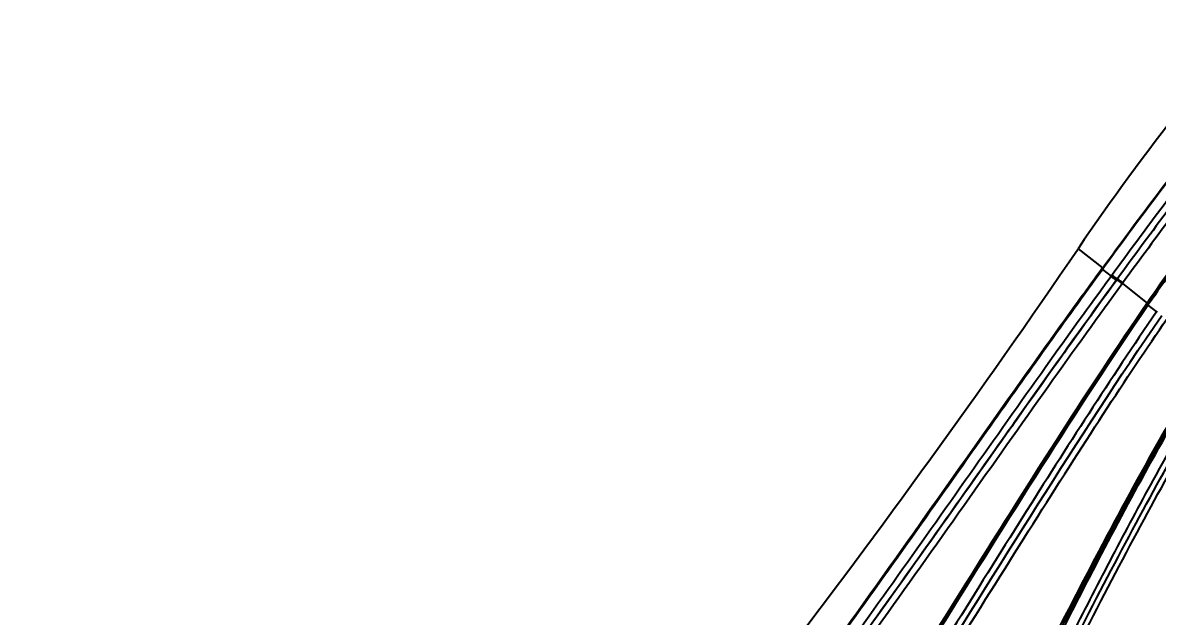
# Model space of a CAD drawing. Header units: millimetres. Extents: x 1145859089 to 1147511753, y -1047484727 to -1047247487.
# Drawn here: x 1146994914.2 to 1146994976.9, y -1047433879 to -1047433846.2 of the extents above; entities that cross this region are included whole.
import ezdxf
from ezdxf.xclip import XClip

# ---------------------------------------------------------------- set-up
doc = ezdxf.new("R2010")
doc.units = ezdxf.units.MM
doc.header["$LTSCALE"] = 100
doc.header["$MEASUREMENT"] = 0
doc.header["$XCLIPFRAME"] = 2
doc.layers.get('0').update_dxf_attribs({"linetype": 'CONTINUOUS'})
for name, color, linetype in [('XREF', 135, 'CONTINUOUS'), ('단지배치도$0$S240910', 33, 'CONTINUOUS'), ('단지배치도$0$W240910', 135, 'CONTINUOUS')]:
    doc.layers.add(name, color=color, linetype=linetype)
doc.styles.add('단지배치도$0$WS1', font='romans.shx', dxfattribs={"width": 0.8, "bigfont": 'whgtxt.shx'})

# ---------------------------------------------------------------- blocks, each defined once
blk = doc.blocks.new('단지배치도$0$zw$9902')
at = {"layer": '단지배치도$0$W240910', "linetype": 'ByBlock', "ltscale": 20}
for p, q in [((65233.276, -62489.406), (65234.63, -62490.471)), ((65234.605, -62490.531), (65234.647, -62490.515)), ((65234.606, -62490.531), (65234.606, -62490.531)), ((65234.646, -62490.515), (65234.621, -62490.551)), ((65234.621, -62490.551), (65235.097, -62490.925)), ((65235.098, -62490.925), (65235.136, -62490.872)), ((65235.744, -62491.298), (65235.721, -62491.329)), ((65235.722, -62491.33), (65237.099, -62492.412)), ((65237.081, -62492.438), (65237.099, -62492.412)), ((65237.094, -62492.495), (65237.124, -62492.474)), ((65237.094, -62492.495), (65237.094, -62492.495)), ((65237.132, -62492.439), (65237.114, -62492.466)), ((65237.114, -62492.466), (65237.114, -62492.466)), ((65237.134, -62492.527), (65237.153, -62492.497)), ((65237.134, -62492.527), (65237.611, -62492.902)), ((65237.154, -62492.497), (65237.152, -62492.496)), ((65237.611, -62492.902), (65237.653, -62492.841))]:
    blk.add_line(p, q, dxfattribs=at)
for centre, radius, start, end in [((65351.229, -62569.777), 142.732, 137.90731, 145.73035), ((64810.745, -62201.624), 511.226, 319.37748, 325.74154), ((65234.607, -62490.532), 0.00114, 155.91411, 168.83563), ((65234.607, -62490.532), 0.00137, 169.18134, 180.67901), ((65234.607, -62490.532), 0.0018, 176.61173, 186.14525), ((65234.608, -62490.532), 0.00252, 185.33953, 193.07003), ((65234.609, -62490.532), 0.00361, 192.18321, 198.30839), ((65234.61, -62490.531), 0.00499, 196.7908, 201.69874), ((65234.612, -62490.531), 0.00685, 200.55987, 204.49505), ((65234.614, -62490.53), 0.00922, 205.12231, 208.34816), ((65234.617, -62490.528), 0.0123, 206.63022, 209.28709), ((65234.62, -62490.527), 0.016, 209.07091, 211.30497), ((65234.624, -62490.525), 0.0204, 210.81941, 212.70605), ((65234.629, -62490.521), 0.0256, 213.32371, 214.94517), ((65234.634, -62490.519), 0.0313, 213.63071, 215.03094), ((65234.639, -62490.514), 0.0383, 215.64317, 216.87147), ((65234.646, -62490.509), 0.0468, 216.76985, 217.84568), ((65234.653, -62490.504), 0.0558, 217.60694, 218.55818), ((65234.66, -62490.499), 0.0647, 218.21881, 219.07374), ((65234.669, -62490.492), 0.0756, 219.1386, 219.92241), ((65234.68, -62490.483), 0.0896, 219.64222, 220.32814), ((65234.694, -62490.471), 0.109, 220.62104, 221.20657), ((65234.699, -62490.467), 0.115, 220.78514, 221.37473), ((65234.699, -62490.466), 0.115, 221.59659, 222.2327), ((65234.731, -62490.438), 0.158, 222.1363, 222.57672), ((65234.935, -62490.251), 0.435, 222.53366, 222.68194), ((65234.731, -62490.437), 0.159, 223.04322, 223.60568), ((65234.742, -62490.428), 0.173, 223.43009, 224.26835), ((65235, -62490.183), 0.528, 223.81694, 224.18355), ((65235.627, -62494.409), 2.449, 53.47294, 53.61292), ((65236.608, -62493.092), 0.807, 53.45397, 53.77151), ((65236.645, -62493.041), 0.743, 53.16527, 53.37807), ((65235.885, -62494.045), 2.003, 52.92435, 52.98215), ((65236.644, -62493.041), 0.745, 52.78613, 52.95388), ((65236.768, -62492.877), 0.539, 52.45523, 52.69677), ((65237.094, -62492.495), 0.000245, 181.03155, 229.47601), ((65237.095, -62492.495), 0.00108, 206.81582, 223.42335), ((65237.097, -62492.494), 0.00342, 217.27189, 224.28388), ((65237.1, -62492.491), 0.00793, 222.36259, 226.22742), ((65237.106, -62492.485), 0.0158, 224.48391, 226.86049), ((65237.114, -62492.477), 0.0273, 225.81161, 227.43719), ((65236.769, -62492.88), 0.54, 52.51717, 52.74196), ((65237.125, -62492.466), 0.0433, 227.33539, 228.50128), ((65237.14, -62492.449), 0.0653, 228.54079, 229.42864), ((65237.159, -62492.428), 0.0937, 228.93951, 229.63103), ((65236.786, -62492.857), 0.511, 52.27967, 52.50386), ((65237.18, -62492.403), 0.127, 229.69163, 230.25081), ((65236.845, -62492.781), 0.416, 51.98722, 52.25039), ((65237.209, -62492.37), 0.17, 229.90523, 230.36305), ((65237.24, -62492.331), 0.22, 230.46518, 230.84999), ((65236.886, -62492.728), 0.349, 51.6679, 51.96976), ((65237.278, -62492.284), 0.281, 230.93951, 231.26582), ((65236.915, -62492.691), 0.301, 51.32396, 51.65513), ((65237.321, -62492.233), 0.347, 231.00752, 231.28995), ((65236.945, -62492.655), 0.255, 51.28601, 51.65716), ((65237.37, -62492.171), 0.426, 231.38167, 231.62636), ((65236.973, -62492.62), 0.21, 50.49837, 50.92166), ((65237.426, -62492.099), 0.518, 231.7115, 231.92615), ((65236.999, -62492.59), 0.17, 50.38922, 50.87791), ((65237.019, -62492.563), 0.137, 49.41542, 49.98005), ((65237.484, -62492.028), 0.61, 231.72302, 231.91464), ((65237.038, -62492.542), 0.109, 49.21356, 49.87919), ((65237.544, -62491.95), 0.708, 231.99671, 232.17146), ((65237.055, -62492.524), 0.0841, 48.95498, 49.74643), ((65237.068, -62492.508), 0.0631, 47.55795, 48.52331), ((65237.63, -62491.843), 0.845, 231.99722, 232.14973), ((65237.089, -62492.486), 0.0325, 45.74224, 47.26632), ((65237.08, -62492.496), 0.0458, 46.40957, 47.60098), ((65237.097, -62492.479), 0.0217, 43.98088, 45.97123), ((65237.743, -62491.696), 1.031, 232.24348, 232.37356), ((65237.103, -62492.473), 0.0139, 41.82986, 44.5765), ((65237.11, -62492.467), 0.00432, 33.79491, 39.97991), ((65237.107, -62492.469), 0.00815, 38.53648, 42.48131), ((65237.114, -62492.465), 0.000346, 351.55216, 26.03537), ((65237.113, -62492.466), 0.000845, 15.35142, 35.15613), ((65237.112, -62492.466), 0.00204, 27.70199, 38.08638), ((65237.78, -62491.645), 1.094, 232.44388, 232.57433), ((65237.117, -62492.465), 0.00281, 188.1216, 199.76609), ((65237.124, -62492.459), 0.0116, 215.15415, 217.97327), ((65237.118, -62492.465), 0.00328, 199.41138, 209.27741), ((65237.159, -62492.426), 0.0595, 222.62637, 223.24997), ((65237.138, -62492.446), 0.0305, 222.86208, 224.30433), ((65237.142, -62492.442), 0.0362, 224.69994, 226.11603), ((65237.779, -62491.652), 1.087, 232.39489, 232.5351), ((65237.16, -62492.424), 0.0623, 225.74808, 226.6909), ((65237.179, -62492.402), 0.0905, 227.37776, 228.08866), ((65237.193, -62492.386), 0.112, 228.29207, 228.93515), ((65238.025, -62491.325), 1.496, 232.66868, 232.76634), ((65237.212, -62492.366), 0.14, 228.59292, 229.15184), ((65237.237, -62492.334), 0.18, 229.66024, 230.13351), ((65239.541, -62489.358), 3.98, 232.53013, 232.56411), ((65237.265, -62492.301), 0.223, 230.17367, 230.58178), ((65238.023, -62491.33), 1.491, 232.82445, 232.94821), ((65237.297, -62492.264), 0.272, 230.30549, 230.66772), ((65237.328, -62492.222), 0.325, 231.02857, 231.34989), ((65238.094, -62491.236), 1.61, 232.9381, 233.12325), ((65237.367, -62492.173), 0.387, 231.37981, 231.66717), ((65237.409, -62492.12), 0.455, 231.68985, 231.94781), ((65240.05, -62488.644), 4.857, 233.01423, 233.09624), ((65237.454, -62492.062), 0.529, 231.96703, 232.20114), ((65237.505, -62492), 0.608, 231.96591, 232.17878), ((65237.556, -62491.929), 0.696, 232.44652, 232.64158), ((65237.611, -62491.856), 0.787, 232.66085, 232.83992), ((65237.674, -62491.774), 0.89, 232.85067, 233.01611), ((65237.734, -62491.694), 0.991, 233.03923, 233.19251), ((65237.804, -62491.606), 1.103, 232.99729, 233.14015), ((65237.873, -62491.506), 1.224, 233.36587, 233.49886), ((65237.95, -62491.401), 1.354, 233.5162, 233.64022), ((65238.02, -62491.313), 1.467, 233.47859, 233.59578), ((65238.083, -62491.218), 1.581, 233.80159, 233.91365)]:
    blk.add_arc(centre, radius, start, end, dxfattribs=at)
for points, knots in [([(65249.132, -62477.103), (65248.072, -62478.288), (65245.928, -62480.729), (65242.823, -62484.527), (65239.865, -62488.442), (65238, -62491.102), (65237.098, -62492.412)], [0, 0, 0, 0, 0.244999, 0.5, 0.755001, 1, 1, 1, 1]), ([(65249.188, -62477.106), (65248.124, -62478.295), (65245.976, -62480.745), (65242.858, -62484.555), (65239.892, -62488.484), (65238.018, -62491.151), (65237.115, -62492.465)], [0, 0, 0, 0, 0.245, 0.5, 0.755, 1, 1, 1, 1]), ([(65249.229, -62477.137), (65248.164, -62478.326), (65246.015, -62480.777), (65242.898, -62484.586), (65239.933, -62488.515), (65238.059, -62491.182), (65237.154, -62492.497)], [2.526261, 2.526261, 2.526261, 2.526261, 33.473298, 65.683384, 97.893471, 128.8405, 128.8405, 128.8405, 128.8405]), ([(65240.495, -62482.697), (65239.491, -62483.978), (65237.517, -62486.567), (65235.588, -62489.185), (65234.632, -62490.495)], [0, 0, 0, 0, 0.5000033, 1, 1, 1, 1]), ([(65240.514, -62482.711), (65239.51, -62483.993), (65237.536, -62486.584), (65235.604, -62489.203), (65234.647, -62490.515)], [0, 0, 0, 0, 0.500003, 1, 1, 1, 1]), ([(65235.136, -62490.873), (65236.091, -62489.563), (65238.022, -62486.953), (65239.989, -62484.366), (65240.991, -62483.086)], [0, 0, 0, 0, 0.499999, 1, 1, 1, 1]), ([(65241.28, -62483.314), (65240.28, -62484.59), (65238.311, -62487.166), (65236.392, -62489.778), (65235.438, -62491.084)], [0, 0, 0, 0, 0.499963, 1, 1, 1, 1]), ([(65241.572, -62483.544), (65240.562, -62484.833), (65238.598, -62487.405), (65236.683, -62490.011), (65235.744, -62491.297)], [0, 0, 0, 0, 0.506349, 1, 1, 1, 1]), ([(65234.63, -62490.471), (65234.033, -62491.29), (65232.731, -62493.088), (65230.031, -62496.859), (65226.55, -62501.795), (65222.372, -62507.709), (65218.152, -62513.587), (65213.896, -62519.431), (65210.287, -62524.253), (65207.331, -62528.064), (65205.077, -62530.895), (65202.893, -62533.541), (65201.429, -62535.216), (65200.746, -62535.968)], [0, 0, 0, 0, 0.053753, 0.117503, 0.245004, 0.372505, 0.500005, 0.627506, 0.755006, 0.818756, 0.882507, 0.946257, 1, 1, 1, 1]), ([(65234.606, -62490.531), (65232.937, -62492.817), (65231.286, -62495.122), (65227.458, -62500.526), (65225.283, -62503.62), (65220.905, -62509.783), (65218.704, -62512.85), (65214.265, -62518.953), (65212.021, -62521.982), (65205.581, -62530.41), (65202.972, -62533.546), (65200.76, -62535.987)], [0, 0, 0, 0, 0.135041, 0.135041, 0.315029, 0.315029, 0.494789, 0.494789, 0.67443, 0.67443, 1, 1, 1, 1]), ([(65200.79, -62536.001), (65202.379, -62534.249), (65205.411, -62530.618), (65209.77, -62525.033), (65214.011, -62519.362), (65217.483, -62514.59), (65220.931, -62509.798), (65224.357, -62504.987), (65229.113, -62498.22), (65232.537, -62493.405), (65234.621, -62490.551)], [0, 0, 0, 0, 0.00709361, 0.01418547, 0.02127667, 0.02836778, 0.03191301, 0.03900351, 0.04609361, 0.05672771, 0.05672771, 0.05672771, 0.05672771]), ([(65201.268, -62536.376), (65202.774, -62534.715), (65205.778, -62531.127), (65210.158, -62525.529), (65214.524, -62519.687), (65218.813, -62513.785), (65223.067, -62507.853), (65227.275, -62501.885), (65231.27, -62496.226), (65233.888, -62492.582), (65235.098, -62490.926)], [0, 0, 0, 0, 0.118744, 0.247494, 0.376244, 0.504993, 0.633743, 0.762493, 0.891243, 1, 1, 1, 1]), ([(65201.811, -62536.857), (65202.672, -62535.906), (65204.475, -62533.842), (65207.394, -62530.25), (65210.572, -62526.173), (65214.036, -62521.568), (65217.848, -62516.37), (65222.107, -62510.461), (65227.009, -62503.55), (65231.726, -62496.853), (65234.438, -62493.081), (65235.72, -62491.329)], [0, 0, 0, 0, 0.111111, 0.222222, 0.333333, 0.444444, 0.555556, 0.666667, 0.777778, 0.888889, 1, 1, 1, 1]), ([(65215.229, -62519.307), (65216.033, -62518.214), (65218.157, -62515.314), (65221.838, -62510.203), (65226.7, -62503.344), (65231.415, -62496.66), (65234.12, -62492.891), (65235.399, -62491.137)], [0.4843847, 0.4843847, 0.4843847, 0.4843847, 0.5555556, 0.6666667, 0.7777778, 0.8888889, 1, 1, 1, 1]), ([(65235.418, -62491.118), (65233.462, -62493.797), (65230.514, -62497.94), (65226.571, -62503.533), (65223.654, -62507.656), (65220.999, -62511.369), (65219.358, -62513.647), (65218.607, -62514.675)], [0, 0, 0, 0, 0.1756931, 0.2685413, 0.3613895, 0.4424648, 0.5097605, 0.5097605, 0.5097605, 0.5097605]), ([(65235.098, -62490.926), (65235.109, -62490.937), (65235.144, -62490.966), (65235.229, -62491.031), (65235.32, -62491.095), (65235.383, -62491.133), (65235.398, -62491.138), (65235.398, -62491.135)], [0, 0, 0, 0, 0.2, 0.4, 0.6, 0.8, 0.9999482, 0.9999482, 0.9999482, 0.9999482]), ([(65235.136, -62490.873), (65235.168, -62490.902), (65235.323, -62491.022), (65235.435, -62491.089), (65235.438, -62491.084)], [1.897383, 1.897383, 1.897383, 1.897383, 6.305831, 10.705892, 10.705892, 10.705892, 10.705892]), ([(65235.399, -62491.137), (65235.404, -62491.131), (65235.414, -62491.12), (65235.427, -62491.103), (65235.434, -62491.09), (65235.438, -62491.084)], [0, 0, 0, 0, 0.333333, 0.666667, 1, 1, 1, 1]), ([(65235.4, -62491.137), (65235.4, -62491.137), (65235.4, -62491.137), (65235.4, -62491.137), (65235.4, -62491.137), (65235.4, -62491.137), (65235.4, -62491.137)], [0.99994817, 0.99994817, 0.99994817, 0.99994817, 1, 1, 1, 1.00001, 1.00001, 1.00001, 1.00001]), ([(65237.094, -62492.495), (65234.461, -62496.328), (65229.35, -62504.331), (65221.804, -62516.498), (65213.98, -62528.467), (65208.436, -62536.148), (65205.476, -62539.689)], [0.123852, 0.123852, 0.123852, 0.123852, 3.008546, 6.018243, 9.02794, 11.913787, 11.913787, 11.913787, 11.913787]), ([(65205.545, -62539.74), (65207.822, -62537.002), (65211.712, -62531.772), (65218.365, -62521.984), (65226.583, -62508.993), (65233.111, -62498.404), (65237.134, -62492.527)], [0, 0, 0, 0, 0.0106829, 0.01958001, 0.03558159, 0.05692949, 0.05692949, 0.05692949, 0.05692949]), ([(65237.08, -62492.438), (65233.762, -62497.265), (65230.678, -62502.177), (65223.885, -62512.996), (65216.805, -62524.443), (65209.753, -62534.1), (65209.155, -62534.901), (65208.549, -62535.696)], [0, 0, 0, 0, 0.330846, 0.330846, 0.944105, 0.944105, 1, 1, 1, 1]), ([(65237.61, -62492.902), (65235.06, -62496.615), (65231.311, -62502.473), (65226.349, -62510.433), (65221.172, -62518.699), (65215.864, -62526.875), (65210.337, -62534.68), (65207.462, -62538.386), (65206.02, -62540.113)], [0, 0, 0, 0, 0.237508, 0.366258, 0.495008, 0.752508, 0.881258, 1, 1, 1, 1]), ([(65220.776, -62519.849), (65222.018, -62517.922), (65227.693, -62508.997), (65233.202, -62499.947), (65237.895, -62493.093)], [0.02515242, 0.02515242, 0.02515242, 0.02515242, 0.03204792, 0.05695389, 0.05695389, 0.05695389, 0.05695389]), ([(65240.615, -62495.178), (65239.348, -62497.215), (65236.929, -62501.36), (65232.455, -62509.826), (65228.691, -62517.301), (65225.667, -62523.143), (65224.505, -62525.235), (65223.397, -62527.355), (65222.181, -62529.418), (65221.024, -62531.511), (65219.838, -62533.59), (65218.286, -62536.15), (65215.73, -62540.198), (65213.693, -62543.157), (65212.267, -62545.08)], [0, 0, 0, 0, 0.00719419, 0.01439157, 0.02877216, 0.03236657, 0.03416386, 0.03596114, 0.03955563, 0.04135295, 0.04315069, 0.04674689, 0.05034313, 0.05753262, 0.05753262, 0.05753262, 0.05753262]), ([(65240.642, -62495.296), (65238.182, -62499.26), (65233.635, -62507.665), (65227.207, -62520.589), (65220.356, -62533.32), (65215.193, -62541.392), (65212.408, -62545.156)], [0.14265, 0.14265, 0.14265, 0.14265, 3.455662, 6.922975, 10.390287, 13.714952, 13.714952, 13.714952, 13.714952]), ([(65212.411, -62545.158), (65215.192, -62541.395), (65220.335, -62533.329), (65226.03, -62522.773), (65230.464, -62514.097), (65234.79, -62505.578), (65238.168, -62499.287), (65240.641, -62495.298)], [0, 0, 0, 0, 0.244988, 0.499987, 0.627487, 0.754987, 1, 1, 1, 1]), ([(65212.545, -62545.245), (65216.795, -62539.458), (65222.578, -62529.665), (65229.441, -62516.404), (65234.795, -62505.732), (65238.516, -62498.908), (65240.719, -62495.346)], [0, 0, 0, 0, 0.02154104, 0.03410504, 0.04487318, 0.0574294, 0.0574294, 0.0574294, 0.0574294]), ([(65213.02, -62545.619), (65215.821, -62541.747), (65220.095, -62535.02), (65225.112, -62525.965), (65228.401, -62519.601), (65230.958, -62514.649), (65233.126, -62510.391), (65235.31, -62506.137), (65237.939, -62501.213), (65239.935, -62497.756), (65241.194, -62495.722)], [0, 0, 0, 0, 0.01434749, 0.02391195, 0.03108502, 0.03586798, 0.04065298, 0.04544124, 0.05023095, 0.05741184, 0.05741184, 0.05741184, 0.05741184])]:
    blk.add_open_spline(points, degree=3, knots=knots, dxfattribs=at)
for points in [[(65235.398, -62491.135), (65235.369, -62491.174), (65235.341, -62491.213), (65235.313, -62491.252)], [(65235.72, -62491.329), (65235.709, -62491.318), (65235.668, -62491.283), (65235.587, -62491.222), (65235.498, -62491.159), (65235.439, -62491.124), (65235.419, -62491.115), (65235.418, -62491.118)], [(65235.441, -62491.086), (65235.442, -62491.084), (65235.457, -62491.089), (65235.521, -62491.128), (65235.613, -62491.192), (65235.697, -62491.257), (65235.732, -62491.287), (65235.744, -62491.297)], [(65237.098, -62492.412), (65237.121, -62492.429), (65237.133, -62492.439), (65237.132, -62492.439)], [(65206.48, -62540.529), (65207.584, -62539.201), (65209.877, -62536.308), (65213.538, -62531.266), (65217.498, -62525.494), (65221.813, -62518.881), (65226.594, -62511.304), (65230.866, -62504.475), (65234.729, -62498.413), (65237.075, -62494.897), (65238.191, -62493.272)], [(65213.191, -62545.77), (65214.335, -62544.228), (65216.702, -62540.851), (65220.398, -62534.951), (65224.342, -62528.043), (65228.602, -62519.941), (65232.271, -62512.67), (65235.539, -62506.3), (65238.594, -62500.649), (65240.523, -62497.386), (65241.455, -62495.881)], [(65213.375, -62545.917), (65214.514, -62544.386), (65216.859, -62541.023), (65220.568, -62535.107), (65224.52, -62528.223), (65228.827, -62520.104), (65232.497, -62512.849), (65235.782, -62506.453), (65238.851, -62500.807), (65240.78, -62497.546), (65241.714, -62496.044)]]:
    blk.add_open_spline(points, degree=3, dxfattribs=at)
at = {"layer": '단지배치도$0$S240910', "style": '단지배치도$0$WS1', "width": 0.8}
blk.add_text('FH:32.00', height=1200, dxfattribs=at).set_placement((60354.833, -63274.832))
blk = doc.blocks.new('단지배치도')
blk.add_blockref('단지배치도$0$zw$9902', (141034.193, 142437.157))

msp = doc.modelspace()

# ---------------------------------------------------------------- block references
at = {"layer": 'XREF'}
ref = msp.add_blockref('단지배치도', (1146788705.034274, -1047513806.462535), dxfattribs=at)
XClip(ref).set_block_clipping_path([(72982.4064819524, 34919.7593965302), (360382.4067475507, 255319.7593436702)])

doc.saveas('drawing.dxf')
